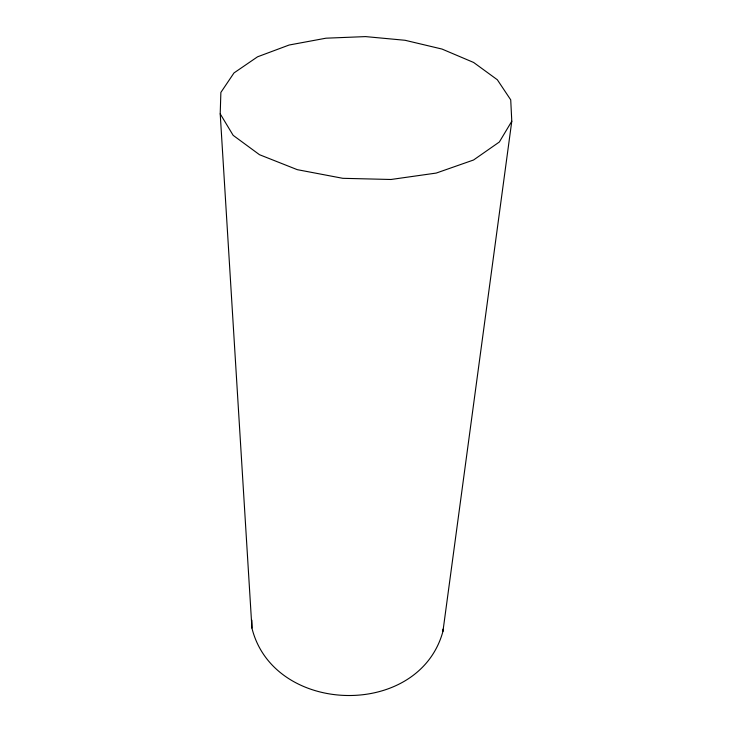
<?xml version="1.0" encoding="UTF-8"?>
<svg xmlns="http://www.w3.org/2000/svg" width="732" height="732" viewBox="0 0 732 732"><rect width="100%" height="100%" fill="white"/><g stroke="black" fill="none" stroke-linecap="round" stroke-linejoin="round"><path stroke-width="1.1" d="M442.924 631.442L511.787 121.228L510.726 99.854L497.339 79.761L473.613 62.458L441.991 49.053L405.089 40.287L365.543 36.6L325.996 38.192L289.113 45.027L257.563 56.803L233.993 72.935L220.872 92.424L220.213 113.853L251.927 628.074C273.594 715.585 418.951 719.208 442.924 631.442L442.979 629.191M511.787 121.228L499.352 141.999L473.558 159.997L436.226 173.072L390.98 179.486L342.814 178.315L297.293 169.668L259.503 154.708L233.16 135.347L220.213 113.853M251.872 620.169L251.927 628.074"/></g></svg>
